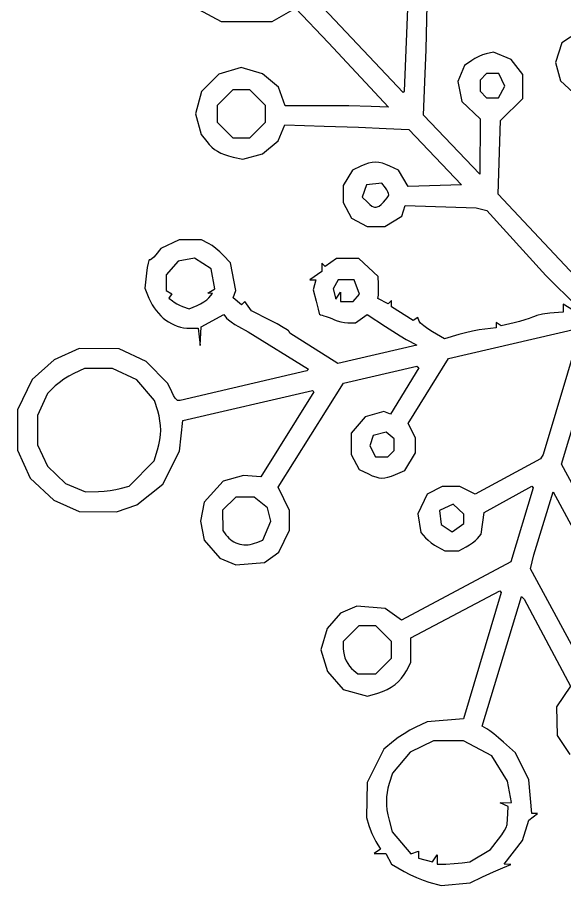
# Model space of a CAD drawing. Extents: x 0.34 to 4.42, y 1.82 to 5.69.
# Drawn here: x 1.088 to 2.184, y 1.821 to 3.561 of the extents above; entities that cross this region are included whole.
import ezdxf

# ---------------------------------------------------------------- set-up
doc = ezdxf.new("R2010")
doc.units = 0
doc.layers.add('LAYER_1', color=18, linetype='CONTINUOUS')

msp = doc.modelspace()

# ---------------------------------------------------------------- linework, layer by layer
at = {"layer": 'LAYER_1'}
for points in [[(1.8706, 3.6128), (1.863, 3.4137), (1.8606, 3.4109), (1.7005, 3.5805)], [(2.2046, 3.0431), (2.051, 3.2072), (2.0558, 3.3547), (2.1007, 3.3991), (2.1007, 3.4472), (2.0774, 3.4768), (2.0415, 3.4918), (2.0268, 3.4882), (2.0199, 3.4861), (2.0122, 3.4829), (2.0046, 3.479), (1.998, 3.4749), (1.9839, 3.4651), (1.9705, 3.4327), (1.978, 3.3927), (2.0147, 3.3581), (2.0142, 3.2472), (1.9012, 3.3654), (1.9043, 3.4325), (1.9067, 3.4968), (1.9083, 3.557), (1.9093, 3.6143)], [(1.4503, 3.578), (1.4964, 3.5534), (1.5985, 3.5534), (1.6449, 3.58), (1.7114, 3.5104), (1.8312, 3.3815), (1.7968, 3.3829), (1.7522, 3.3838), (1.6935, 3.3842), (1.6248, 3.3842), (1.6114, 3.4213), (1.5792, 3.4484), (1.5367, 3.4611), (1.4916, 3.4476), (1.4571, 3.4131), (1.445, 3.3681), (1.4562, 3.3265), (1.4673, 3.3124), (1.4723, 3.3065), (1.4775, 3.3013), (1.4831, 3.2968), (1.4891, 3.2929), (1.4958, 3.2895), (1.5031, 3.2865), (1.5113, 3.2839), (1.5205, 3.2815), (1.5394, 3.2772), (1.5792, 3.2878), (1.6105, 3.3142), (1.6238, 3.3462), (1.7024, 3.3436), (1.7714, 3.3411), (1.8267, 3.3388), (1.8724, 3.3367), (1.9777, 3.2258), (1.8705, 3.2227), (1.8514, 3.2551), (1.8342, 3.2633), (1.8264, 3.2666), (1.8191, 3.2691), (1.8121, 3.2705), (1.8053, 3.271), (1.7984, 3.2705), (1.7914, 3.2691), (1.7841, 3.2666), (1.7763, 3.2633), (1.7591, 3.2551), (1.7408, 3.2241), (1.7408, 3.1903), (1.7571, 3.1588), (1.7886, 3.1425), (1.824, 3.1425), (1.858, 3.1632), (1.8647, 3.1842), (2.0067, 3.1795), (2.0282, 3.1741), (2.1463, 3.0443), (2.2096, 2.9811)], [(2.215, 3.5346), (2.1785, 3.51), (2.1657, 3.4711), (2.1758, 3.4344), (2.201, 3.4108)], [(2.2022, 2.9737), (2.1812, 2.9868), (2.1812, 2.9706), (2.1718, 2.97), (2.1544, 2.9685), (2.1399, 2.9664), (2.1283, 2.9638), (2.1236, 2.9622), (2.1195, 2.9606), (2.1133, 2.9581), (2.1043, 2.9552), (2.0938, 2.9522), (2.0829, 2.9494), (2.0571, 2.9435), (2.0469, 2.9498), (2.0469, 2.9395), (2.0241, 2.9368), (2.013, 2.9351), (1.9995, 2.9324), (1.9855, 2.9291), (1.9725, 2.9256), (1.9436, 2.9172), (1.9196, 2.9313), (1.9101, 2.9373), (1.9019, 2.9433), (1.8958, 2.9487), (1.8939, 2.9508), (1.8928, 2.9526), (1.8901, 2.9598), (1.8808, 2.9541), (1.8375, 2.9815), (1.8375, 2.9939), (1.8307, 2.9871), (1.8103, 2.998), (1.8111, 3.0045), (1.8115, 3.0136), (1.8113, 3.0264), (1.8106, 3.0419), (1.7723, 3.0781), (1.7271, 3.0781), (1.7046, 3.0623), (1.6978, 3.0691), (1.6978, 3.0518), (1.674, 3.0351), (1.6861, 3.0351), (1.6809, 3.0152), (1.6867, 2.9929), (1.6908, 2.9764), (1.6925, 2.9679), (1.6932, 2.9668), (1.6953, 2.9655), (1.6983, 2.9643), (1.7021, 2.9634), (1.7067, 2.9621), (1.7123, 2.9602), (1.718, 2.9578), (1.7232, 2.9553), (1.7289, 2.9529), (1.7358, 2.951), (1.7432, 2.9496), (1.75, 2.9491), (1.7653, 2.9491), (1.789, 2.9657), (1.8253, 2.9421), (1.8549, 2.9234), (1.867, 2.9161), (1.875, 2.9115), (1.8884, 2.9044), (1.7302, 2.8676), (1.6341, 2.9282), (1.6324, 2.9319), (1.6313, 2.9331), (1.6288, 2.9349), (1.6204, 2.9401), (1.6083, 2.9469), (1.5938, 2.9545), (1.557, 2.9733), (1.5438, 2.992), (1.537, 2.9852), (1.5201, 2.9992), (1.5257, 3.0137), (1.5151, 3.0696), (1.5004, 3.085), (1.4935, 3.0916), (1.4857, 3.0982), (1.478, 3.1039), (1.4712, 3.1081), (1.4567, 3.1157), (1.4121, 3.1157), (1.3753, 3.0982), (1.3654, 3.0856), (1.3613, 3.0809), (1.3576, 3.0775), (1.3547, 3.0757), (1.3536, 3.0754), (1.3529, 3.0757), (1.3523, 3.0756), (1.3516, 3.0744), (1.35, 3.0688), (1.3483, 3.0599), (1.3467, 3.0486), (1.3432, 3.0189), (1.3516, 2.9989), (1.3547, 2.992), (1.3582, 2.9856), (1.362, 2.9794), (1.3661, 2.9737), (1.3705, 2.9683), (1.3752, 2.9633), (1.3802, 2.9588), (1.3855, 2.9547), (1.3909, 2.951), (1.3966, 2.9477), (1.4025, 2.9449), (1.4085, 2.9426), (1.4147, 2.9408), (1.4211, 2.9395), (1.4276, 2.9387), (1.4341, 2.9384), (1.4501, 2.9384), (1.4544, 2.9035), (1.4562, 2.9411), (1.5016, 2.9657), (1.5071, 2.9588), (1.5107, 2.9553), (1.5165, 2.9509), (1.5236, 2.9461), (1.5313, 2.9416), (1.5501, 2.9315), (1.6713, 2.8564), (1.6679, 2.853), (1.4145, 2.7934), (1.4098, 2.7934), (1.4087, 2.7937), (1.4073, 2.7947), (1.4042, 2.7984), (1.4008, 2.8039), (1.3974, 2.8106), (1.3898, 2.8277), (1.346, 2.8715), (1.2923, 2.8974), (1.2117, 2.8976), (1.1621, 2.8752), (1.1181, 2.8354), (1.0882, 2.7746), (1.0885, 2.694), (1.1136, 2.6379), (1.1615, 2.5937), (1.2117, 2.5712), (1.2869, 2.5707), (1.3274, 2.5848), (1.3798, 2.6262), (1.4127, 2.6922), (1.4197, 2.7535), (1.679, 2.8136), (1.6821, 2.8109), (1.5757, 2.6403), (1.5411, 2.6432), (1.5003, 2.6322), (1.4621, 2.5899), (1.4549, 2.5517), (1.462, 2.5139), (1.4937, 2.4778), (1.526, 2.4644), (1.5831, 2.4692), (1.6117, 2.4899), (1.6334, 2.5336), (1.6334, 2.5729), (1.6107, 2.6196), (1.7411, 2.8283), (1.8881, 2.8627), (1.8921, 2.8587), (1.8356, 2.7661), (1.8222, 2.7713), (1.7845, 2.7608), (1.7569, 2.7281), (1.7569, 2.6854), (1.7726, 2.6552), (1.7911, 2.6464), (1.7989, 2.6429), (1.8058, 2.6403), (1.812, 2.6387), (1.818, 2.6381), (1.8239, 2.6385), (1.8303, 2.6398), (1.8374, 2.6421), (1.8456, 2.6454), (1.8641, 2.6531), (1.8858, 2.6886), (1.8858, 2.7187), (1.871, 2.7477), (1.9517, 2.8777), (2.2103, 2.938)], [(2.2154, 2.9329), (2.1412, 2.6853), (2.1356, 2.6768), (2.0048, 2.6056), (1.9744, 2.6214), (1.939, 2.6215), (1.9087, 2.6059), (1.89, 2.5664), (1.8961, 2.5289), (1.9057, 2.5182), (1.9106, 2.5135), (1.9168, 2.5085), (1.9235, 2.5039), (1.9298, 2.5001), (1.9444, 2.4926), (1.9723, 2.4926), (1.9872, 2.5003), (1.9935, 2.504), (1.9999, 2.5084), (2.0054, 2.5128), (2.0094, 2.5169), (2.0168, 2.5258), (2.0228, 2.5689), (2.1184, 2.6217), (2.1214, 2.6187), (2.0761, 2.4704), (1.8574, 2.3533), (1.825, 2.3764), (1.7677, 2.3811), (1.7352, 2.3677), (1.7089, 2.3364), (1.6961, 2.2939), (1.7091, 2.2507), (1.7406, 2.2147), (1.7897, 2.201), (1.8102, 2.2072), (1.8196, 2.2105), (1.8285, 2.2145), (1.8369, 2.2193), (1.8445, 2.2247), (1.8515, 2.2307), (1.8577, 2.2373), (1.8631, 2.2445), (1.8676, 2.2521), (1.8761, 2.2685), (1.8759, 2.318), (2.0541, 2.412), (2.0573, 2.4089), (1.9813, 2.1557), (1.9088, 2.1496), (1.885, 2.1384), (1.8743, 2.1328), (1.8625, 2.1258), (1.8511, 2.1182), (1.8416, 2.111), (1.8218, 2.0948), (1.789, 2.028), (1.7874, 1.9582), (1.7919, 1.9421), (1.7944, 1.9346), (1.7979, 1.926), (1.8019, 1.9175), (1.806, 1.91), (1.8156, 1.8941), (1.8026, 1.8858), (1.8264, 1.8857), (1.8377, 1.8645), (1.8627, 1.8499), (1.8744, 1.8436), (1.8876, 1.8375), (1.9008, 1.8321), (1.9123, 1.8283), (1.9368, 1.8214), (1.9951, 1.8269), (2.0197, 1.8388), (2.0418, 1.8491), (2.0604, 1.8571), (2.0765, 1.8636), (2.0631, 1.8642), (2.0997, 1.9121), (2.1126, 1.9528), (2.1296, 1.9662), (2.1182, 1.9662), (2.1128, 2.0336), (2.0855, 2.0875), (2.0618, 2.1088), (2.0519, 2.1175), (2.0423, 2.1254), (2.0341, 2.1317), (2.0285, 2.1356), (2.0189, 2.1411), (2.0976, 2.4007), (2.1031, 2.3953), (2.1957, 2.2214), (2.1682, 2.1797), (2.169, 2.1221), (2.1947, 2.0842)], [(2.2497, 2.5329), (2.1777, 2.6663), (2.2556, 2.9233)], [(2.2323, 2.2402), (2.1159, 2.456), (2.1226, 2.4845), (2.1615, 2.6108), (2.2145, 2.512)]]:
    msp.add_lwpolyline(points, dxfattribs=at)
for points in [[(2.0519, 3.4003), (2.0642, 3.4232), (2.0526, 3.4487), (2.0276, 3.4487), (2.0147, 3.4358), (2.0147, 3.4132), (2.0276, 3.4003)], [(1.5536, 3.3198), (1.585, 3.3512), (1.585, 3.385), (1.5536, 3.4164), (1.5198, 3.4164), (1.4884, 3.385), (1.4884, 3.3512), (1.5198, 3.3198)], [(1.8214, 3.1908), (1.8255, 3.1954), (1.829, 3.1997), (1.8313, 3.2034), (1.8321, 3.2059), (1.8316, 3.2084), (1.8301, 3.2118), (1.8278, 3.2158), (1.8251, 3.2198), (1.8181, 3.2294), (1.7876, 3.2258), (1.7786, 3.2013), (1.7893, 3.1907), (1.7939, 3.1863), (1.798, 3.1832), (1.8017, 3.1814), (1.8035, 3.1809), (1.8053, 3.1807), (1.807, 3.1809), (1.8088, 3.1814), (1.8126, 3.1833), (1.8167, 3.1864)], [(1.4324, 2.9771), (1.4483, 2.9838), (1.4551, 2.9871), (1.4617, 2.9911), (1.4674, 2.9954), (1.4716, 2.9993), (1.4789, 3.0082), (1.4696, 3.0084), (1.4838, 3.0174), (1.4762, 3.0576), (1.4427, 3.0785), (1.4105, 3.0727), (1.3863, 3.0452), (1.3863, 3.0142), (1.3972, 3.0075), (1.3918, 2.9987), (1.3986, 2.993), (1.4023, 2.9904), (1.4074, 2.9875), (1.4132, 2.9847), (1.4189, 2.9822)], [(1.761, 2.9921), (1.7733, 3.0069), (1.7625, 3.0351), (1.7306, 3.0351), (1.7207, 3.0174), (1.7262, 2.9966), (1.7353, 3.0109), (1.7354, 2.9921)], [(1.2942, 2.6169), (1.3122, 2.6221), (1.3624, 2.6725), (1.369, 2.6946), (1.3717, 2.7049), (1.3736, 2.7148), (1.3748, 2.7245), (1.3752, 2.734), (1.3749, 2.7436), (1.3738, 2.7531), (1.3719, 2.7628), (1.3693, 2.7727), (1.3631, 2.7935), (1.3275, 2.835), (1.279, 2.8578), (1.2225, 2.8576), (1.201, 2.8475), (1.1914, 2.8424), (1.1813, 2.8361), (1.1718, 2.8292), (1.1641, 2.8227), (1.1487, 2.8079), (1.1287, 2.7638), (1.1287, 2.7048), (1.1487, 2.6618), (1.1849, 2.6274), (1.2248, 2.6108), (1.2505, 2.6113), (1.2619, 2.6118), (1.2739, 2.6131), (1.2852, 2.6149)], [(1.83, 2.6806), (1.8428, 2.6935), (1.8428, 2.7169), (1.8269, 2.7301), (1.8006, 2.7235), (1.7939, 2.7025), (1.8056, 2.6806)], [(1.5678, 2.509), (1.5801, 2.5139), (1.596, 2.5518), (1.5892, 2.5787), (1.5621, 2.6), (1.5255, 2.6), (1.4991, 2.5737), (1.4994, 2.5329), (1.506, 2.5244), (1.5088, 2.5209), (1.5119, 2.5178), (1.5151, 2.515), (1.5185, 2.5125), (1.522, 2.5104), (1.5257, 2.5085), (1.5295, 2.507), (1.5335, 2.5059), (1.5375, 2.5051), (1.5416, 2.5046), (1.5459, 2.5044), (1.5502, 2.5046), (1.5545, 2.5052), (1.5589, 2.5061), (1.5634, 2.5074)], [(1.9588, 2.5303), (1.9825, 2.5469), (1.9825, 2.5661), (1.961, 2.5856), (1.9335, 2.5731), (1.9368, 2.5448)], [(1.8061, 2.2455), (1.8375, 2.2769), (1.8375, 2.3108), (1.8061, 2.3422), (1.7722, 2.3422), (1.7408, 2.3108), (1.7408, 2.2966), (1.7412, 2.2904), (1.7424, 2.2841), (1.7442, 2.2779), (1.7467, 2.2719), (1.7498, 2.2662), (1.7534, 2.261), (1.7574, 2.2564), (1.7618, 2.2524), (1.7703, 2.2459)], [(1.9788, 1.8669), (1.994, 1.8689), (2.0355, 1.8937), (2.052, 1.9146), (2.0584, 1.9234), (2.0638, 1.9319), (2.0676, 1.9391), (2.0687, 1.942), (2.0692, 1.9441), (2.0705, 1.9662), (2.0711, 1.9797), (2.055, 1.987), (2.0777, 1.9877), (2.0698, 2.0309), (2.0387, 2.0812), (1.9813, 2.1113), (1.9214, 2.1113), (1.8751, 2.0888), (1.8392, 2.0469), (1.833, 2.0261), (1.8304, 2.0167), (1.8286, 2.0079), (1.8275, 1.9994), (1.8271, 1.991), (1.8274, 1.9823), (1.8284, 1.9733), (1.8302, 1.9635), (1.8327, 1.9528), (1.8386, 1.9293), (1.8764, 1.885), (1.8912, 1.8907), (1.8912, 1.8761), (1.9197, 1.8689), (1.9286, 1.883), (1.9288, 1.8642), (1.9462, 1.8646), (1.963, 1.8654)]]:
    msp.add_lwpolyline(points, close=True, dxfattribs=at)

doc.saveas('drawing.dxf')
